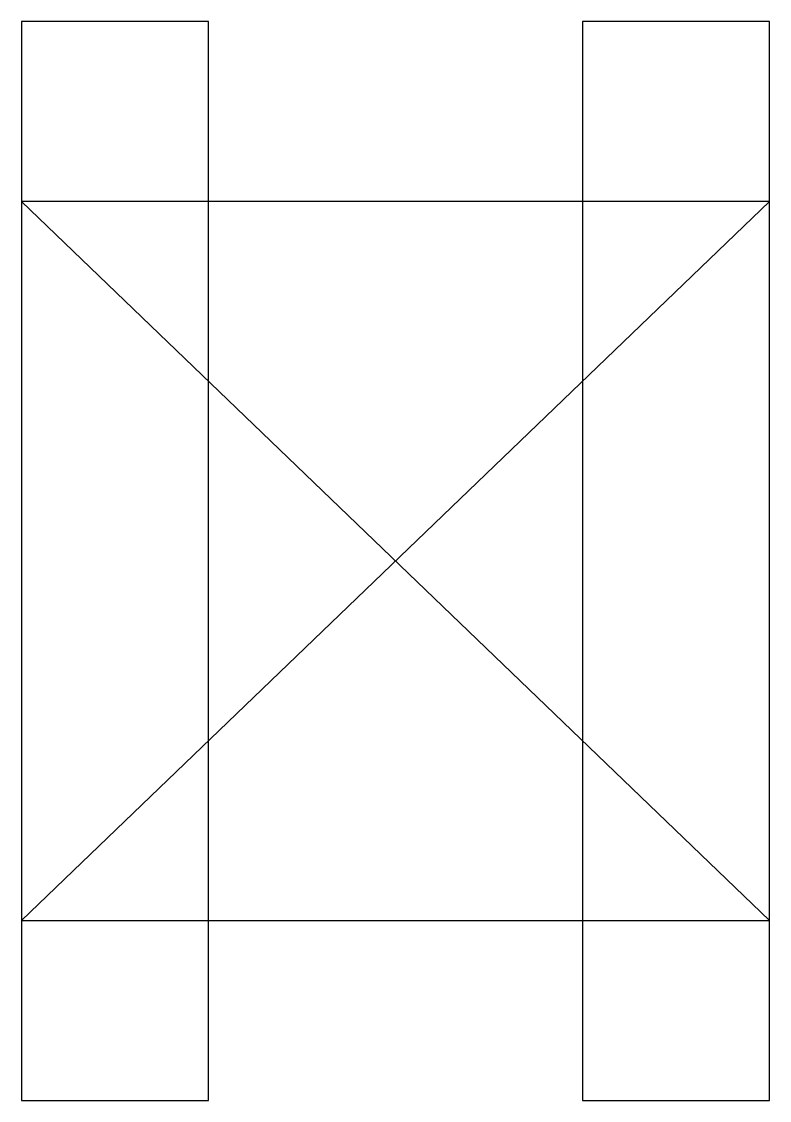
# Model space of a CAD drawing. Header units: millimetres. Extents: x -4.2 to 4.2, y -6 to 6.
import ezdxf

# ---------------------------------------------------------------- set-up
doc = ezdxf.new("R2010")
doc.units = ezdxf.units.MM
doc.layers.get('0').update_dxf_attribs({"linetype": 'CONTINUOUS'})

msp = doc.modelspace()

# ---------------------------------------------------------------- linework, layer by layer
for p, q in [((4.157, 4), (-4.157, 4)), ((-4.157, 4), (-4.157, -4)), ((4.157, 4), (-4.157, -4)), ((-4.157, 4), (4.157, -4)), ((4.157, -4), (4.157, 4)), ((-4.157, -4), (4.157, -4))]:
    msp.add_line(p, q)
for points in [[(-4.157, 6), (-4.157, -6), (-2.078, -6), (-2.078, 6)], [(2.078, 6), (2.078, -6), (4.157, -6), (4.157, 6)]]:
    msp.add_lwpolyline(points, close=True)

doc.saveas('drawing.dxf')
